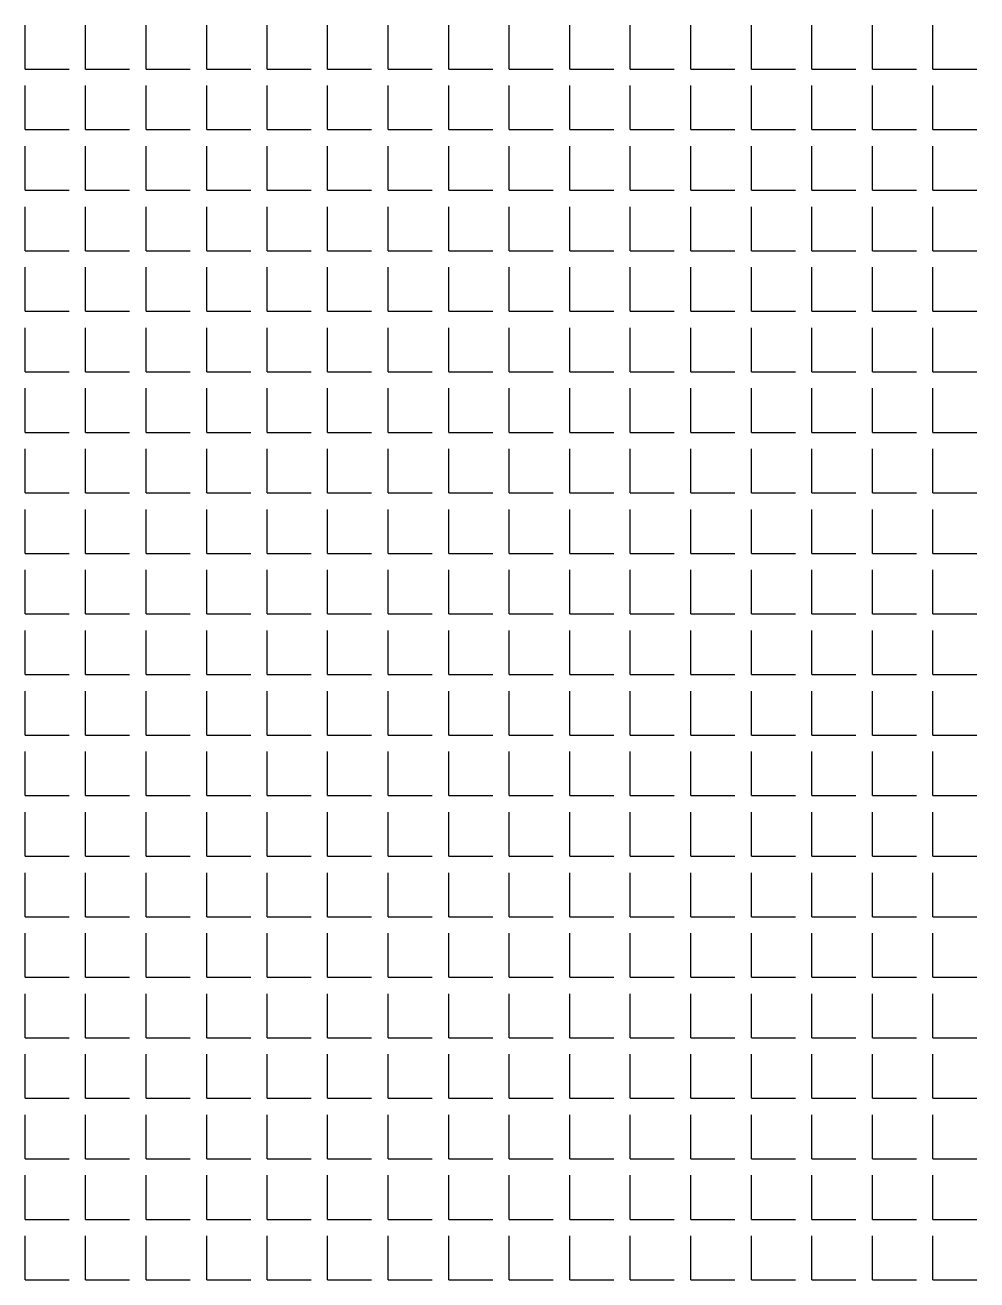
# Model space of a CAD drawing. Header units: millimetres. Extents: x -2063041 to -1932644, y 197605868 to 197643080.
# Drawn here: x -2047647.2 to -2047565.2, y 197626941 to 197627049 of the extents above; entities that cross this region are included whole.
import ezdxf

# ---------------------------------------------------------------- set-up
doc = ezdxf.new("R2010")
doc.units = ezdxf.units.MM
doc.layers.add('СКУД', color=7, linetype='Continuous')

msp = doc.modelspace()

# ---------------------------------------------------------------- linework, layer by layer
at = {"layer": 'СКУД', "color": 18, "true_color": 0x000000}
for p, q in [((-2047647.18, 197627045.24), (-2047647.18, 197627049.03)), ((-2047641.97, 197627045.24), (-2047641.97, 197627049.03)), ((-2047636.76, 197627045.24), (-2047636.76, 197627049.03)), ((-2047631.54, 197627045.24), (-2047631.54, 197627049.03)), ((-2047626.33, 197627045.24), (-2047626.33, 197627049.03)), ((-2047621.12, 197627045.24), (-2047621.12, 197627049.03)), ((-2047615.9, 197627045.24), (-2047615.9, 197627049.03)), ((-2047610.69, 197627045.24), (-2047610.69, 197627049.03)), ((-2047605.48, 197627045.24), (-2047605.48, 197627049.03)), ((-2047600.26, 197627045.24), (-2047600.26, 197627049.03)), ((-2047595.05, 197627045.24), (-2047595.05, 197627049.03)), ((-2047589.84, 197627045.24), (-2047589.84, 197627049.03)), ((-2047584.62, 197627045.24), (-2047584.62, 197627049.03)), ((-2047579.41, 197627045.24), (-2047579.41, 197627049.03)), ((-2047574.2, 197627045.24), (-2047574.2, 197627049.03)), ((-2047568.98, 197627045.24), (-2047568.98, 197627049.03)), ((-2047647.18, 197627045.24), (-2047643.39, 197627045.24)), ((-2047641.97, 197627045.24), (-2047638.18, 197627045.24)), ((-2047636.76, 197627045.24), (-2047632.97, 197627045.24)), ((-2047631.54, 197627045.24), (-2047627.75, 197627045.24)), ((-2047626.33, 197627045.24), (-2047622.54, 197627045.24)), ((-2047621.12, 197627045.24), (-2047617.33, 197627045.24)), ((-2047615.9, 197627045.24), (-2047612.11, 197627045.24)), ((-2047610.69, 197627045.24), (-2047606.9, 197627045.24)), ((-2047605.48, 197627045.24), (-2047601.69, 197627045.24)), ((-2047600.26, 197627045.24), (-2047596.47, 197627045.24)), ((-2047595.05, 197627045.24), (-2047591.26, 197627045.24)), ((-2047589.84, 197627045.24), (-2047586.05, 197627045.24)), ((-2047584.62, 197627045.24), (-2047580.83, 197627045.24)), ((-2047579.41, 197627045.24), (-2047575.62, 197627045.24)), ((-2047574.2, 197627045.24), (-2047570.41, 197627045.24)), ((-2047568.98, 197627045.24), (-2047565.19, 197627045.24)), ((-2047647.18, 197627040.03), (-2047647.18, 197627043.82)), ((-2047641.97, 197627040.03), (-2047641.97, 197627043.82)), ((-2047636.76, 197627040.03), (-2047636.76, 197627043.82)), ((-2047631.54, 197627040.03), (-2047631.54, 197627043.82)), ((-2047626.33, 197627040.03), (-2047626.33, 197627043.82)), ((-2047621.12, 197627040.03), (-2047621.12, 197627043.82)), ((-2047615.9, 197627040.03), (-2047615.9, 197627043.82)), ((-2047610.69, 197627040.03), (-2047610.69, 197627043.82)), ((-2047605.48, 197627040.03), (-2047605.48, 197627043.82)), ((-2047600.26, 197627040.03), (-2047600.26, 197627043.82)), ((-2047595.05, 197627040.03), (-2047595.05, 197627043.82)), ((-2047589.84, 197627040.03), (-2047589.84, 197627043.82)), ((-2047584.62, 197627040.03), (-2047584.62, 197627043.82)), ((-2047579.41, 197627040.03), (-2047579.41, 197627043.82)), ((-2047574.2, 197627040.03), (-2047574.2, 197627043.82)), ((-2047568.98, 197627040.03), (-2047568.98, 197627043.82)), ((-2047647.18, 197627040.03), (-2047643.39, 197627040.03)), ((-2047641.97, 197627040.03), (-2047638.18, 197627040.03)), ((-2047636.76, 197627040.03), (-2047632.97, 197627040.03)), ((-2047631.54, 197627040.03), (-2047627.75, 197627040.03)), ((-2047626.33, 197627040.03), (-2047622.54, 197627040.03)), ((-2047621.12, 197627040.03), (-2047617.33, 197627040.03)), ((-2047615.9, 197627040.03), (-2047612.11, 197627040.03)), ((-2047610.69, 197627040.03), (-2047606.9, 197627040.03)), ((-2047605.48, 197627040.03), (-2047601.69, 197627040.03)), ((-2047600.26, 197627040.03), (-2047596.47, 197627040.03)), ((-2047595.05, 197627040.03), (-2047591.26, 197627040.03)), ((-2047589.84, 197627040.03), (-2047586.05, 197627040.03)), ((-2047584.62, 197627040.03), (-2047580.83, 197627040.03)), ((-2047579.41, 197627040.03), (-2047575.62, 197627040.03)), ((-2047574.2, 197627040.03), (-2047570.41, 197627040.03)), ((-2047568.98, 197627040.03), (-2047565.19, 197627040.03)), ((-2047647.18, 197627034.81), (-2047647.18, 197627038.6)), ((-2047641.97, 197627034.81), (-2047641.97, 197627038.6)), ((-2047636.76, 197627034.81), (-2047636.76, 197627038.6)), ((-2047631.54, 197627034.81), (-2047631.54, 197627038.6)), ((-2047626.33, 197627034.81), (-2047626.33, 197627038.6)), ((-2047621.12, 197627034.81), (-2047621.12, 197627038.6)), ((-2047615.9, 197627034.81), (-2047615.9, 197627038.6)), ((-2047610.69, 197627034.81), (-2047610.69, 197627038.6)), ((-2047605.48, 197627034.81), (-2047605.48, 197627038.6)), ((-2047600.26, 197627034.81), (-2047600.26, 197627038.6)), ((-2047595.05, 197627034.81), (-2047595.05, 197627038.6)), ((-2047589.84, 197627034.81), (-2047589.84, 197627038.6)), ((-2047584.62, 197627034.81), (-2047584.62, 197627038.6)), ((-2047579.41, 197627034.81), (-2047579.41, 197627038.6)), ((-2047574.2, 197627034.81), (-2047574.2, 197627038.6)), ((-2047568.98, 197627034.81), (-2047568.98, 197627038.6)), ((-2047647.18, 197627034.81), (-2047643.39, 197627034.81)), ((-2047641.97, 197627034.81), (-2047638.18, 197627034.81)), ((-2047636.76, 197627034.81), (-2047632.97, 197627034.81)), ((-2047631.54, 197627034.81), (-2047627.75, 197627034.81)), ((-2047626.33, 197627034.81), (-2047622.54, 197627034.81)), ((-2047621.12, 197627034.81), (-2047617.33, 197627034.81)), ((-2047615.9, 197627034.81), (-2047612.11, 197627034.81)), ((-2047610.69, 197627034.81), (-2047606.9, 197627034.81)), ((-2047605.48, 197627034.81), (-2047601.69, 197627034.81)), ((-2047600.26, 197627034.81), (-2047596.47, 197627034.81)), ((-2047595.05, 197627034.81), (-2047591.26, 197627034.81)), ((-2047589.84, 197627034.81), (-2047586.05, 197627034.81)), ((-2047584.62, 197627034.81), (-2047580.83, 197627034.81)), ((-2047579.41, 197627034.81), (-2047575.62, 197627034.81)), ((-2047574.2, 197627034.81), (-2047570.41, 197627034.81)), ((-2047568.98, 197627034.81), (-2047565.19, 197627034.81)), ((-2047647.18, 197627029.6), (-2047647.18, 197627033.39)), ((-2047641.97, 197627029.6), (-2047641.97, 197627033.39)), ((-2047636.76, 197627029.6), (-2047636.76, 197627033.39)), ((-2047631.54, 197627029.6), (-2047631.54, 197627033.39)), ((-2047626.33, 197627029.6), (-2047626.33, 197627033.39)), ((-2047621.12, 197627029.6), (-2047621.12, 197627033.39)), ((-2047615.9, 197627029.6), (-2047615.9, 197627033.39)), ((-2047610.69, 197627029.6), (-2047610.69, 197627033.39)), ((-2047605.48, 197627029.6), (-2047605.48, 197627033.39)), ((-2047600.26, 197627029.6), (-2047600.26, 197627033.39)), ((-2047595.05, 197627029.6), (-2047595.05, 197627033.39)), ((-2047589.84, 197627029.6), (-2047589.84, 197627033.39)), ((-2047584.62, 197627029.6), (-2047584.62, 197627033.39)), ((-2047579.41, 197627029.6), (-2047579.41, 197627033.39)), ((-2047574.2, 197627029.6), (-2047574.2, 197627033.39)), ((-2047568.98, 197627029.6), (-2047568.98, 197627033.39)), ((-2047647.18, 197627029.6), (-2047643.39, 197627029.6)), ((-2047641.97, 197627029.6), (-2047638.18, 197627029.6)), ((-2047636.76, 197627029.6), (-2047632.97, 197627029.6)), ((-2047631.54, 197627029.6), (-2047627.75, 197627029.6)), ((-2047626.33, 197627029.6), (-2047622.54, 197627029.6)), ((-2047621.12, 197627029.6), (-2047617.33, 197627029.6)), ((-2047615.9, 197627029.6), (-2047612.11, 197627029.6)), ((-2047610.69, 197627029.6), (-2047606.9, 197627029.6)), ((-2047605.48, 197627029.6), (-2047601.69, 197627029.6)), ((-2047600.26, 197627029.6), (-2047596.47, 197627029.6)), ((-2047595.05, 197627029.6), (-2047591.26, 197627029.6)), ((-2047589.84, 197627029.6), (-2047586.05, 197627029.6)), ((-2047584.62, 197627029.6), (-2047580.83, 197627029.6)), ((-2047579.41, 197627029.6), (-2047575.62, 197627029.6)), ((-2047574.2, 197627029.6), (-2047570.41, 197627029.6)), ((-2047568.98, 197627029.6), (-2047565.19, 197627029.6)), ((-2047647.18, 197627024.39), (-2047647.18, 197627028.18)), ((-2047641.97, 197627024.39), (-2047641.97, 197627028.18)), ((-2047636.76, 197627024.39), (-2047636.76, 197627028.18)), ((-2047631.54, 197627024.39), (-2047631.54, 197627028.18)), ((-2047626.33, 197627024.39), (-2047626.33, 197627028.18)), ((-2047621.12, 197627024.39), (-2047621.12, 197627028.18)), ((-2047615.9, 197627024.39), (-2047615.9, 197627028.18)), ((-2047610.69, 197627024.39), (-2047610.69, 197627028.18)), ((-2047605.48, 197627024.39), (-2047605.48, 197627028.18)), ((-2047600.26, 197627024.39), (-2047600.26, 197627028.18)), ((-2047595.05, 197627024.39), (-2047595.05, 197627028.18)), ((-2047589.84, 197627024.39), (-2047589.84, 197627028.18)), ((-2047584.62, 197627024.39), (-2047584.62, 197627028.18)), ((-2047579.41, 197627024.39), (-2047579.41, 197627028.18)), ((-2047574.2, 197627024.39), (-2047574.2, 197627028.18)), ((-2047568.98, 197627024.39), (-2047568.98, 197627028.18)), ((-2047647.18, 197627024.39), (-2047643.39, 197627024.39)), ((-2047641.97, 197627024.39), (-2047638.18, 197627024.39)), ((-2047636.76, 197627024.39), (-2047632.97, 197627024.39)), ((-2047631.54, 197627024.39), (-2047627.75, 197627024.39)), ((-2047626.33, 197627024.39), (-2047622.54, 197627024.39)), ((-2047621.12, 197627024.39), (-2047617.33, 197627024.39)), ((-2047615.9, 197627024.39), (-2047612.11, 197627024.39)), ((-2047610.69, 197627024.39), (-2047606.9, 197627024.39)), ((-2047605.48, 197627024.39), (-2047601.69, 197627024.39)), ((-2047600.26, 197627024.39), (-2047596.47, 197627024.39)), ((-2047595.05, 197627024.39), (-2047591.26, 197627024.39)), ((-2047589.84, 197627024.39), (-2047586.05, 197627024.39)), ((-2047584.62, 197627024.39), (-2047580.83, 197627024.39)), ((-2047579.41, 197627024.39), (-2047575.62, 197627024.39)), ((-2047574.2, 197627024.39), (-2047570.41, 197627024.39)), ((-2047568.98, 197627024.39), (-2047565.19, 197627024.39)), ((-2047647.18, 197627019.17), (-2047647.18, 197627022.96)), ((-2047641.97, 197627019.17), (-2047641.97, 197627022.96)), ((-2047636.76, 197627019.17), (-2047636.76, 197627022.96)), ((-2047631.54, 197627019.17), (-2047631.54, 197627022.96)), ((-2047626.33, 197627019.17), (-2047626.33, 197627022.96)), ((-2047621.12, 197627019.17), (-2047621.12, 197627022.96)), ((-2047615.9, 197627019.17), (-2047615.9, 197627022.96)), ((-2047610.69, 197627019.17), (-2047610.69, 197627022.96)), ((-2047605.48, 197627019.17), (-2047605.48, 197627022.96)), ((-2047600.26, 197627019.17), (-2047600.26, 197627022.96)), ((-2047595.05, 197627019.17), (-2047595.05, 197627022.96)), ((-2047589.84, 197627019.17), (-2047589.84, 197627022.96)), ((-2047584.62, 197627019.17), (-2047584.62, 197627022.96)), ((-2047579.41, 197627019.17), (-2047579.41, 197627022.96)), ((-2047574.2, 197627019.17), (-2047574.2, 197627022.96)), ((-2047568.98, 197627019.17), (-2047568.98, 197627022.96)), ((-2047647.18, 197627019.17), (-2047643.39, 197627019.17)), ((-2047641.97, 197627019.17), (-2047638.18, 197627019.17)), ((-2047636.76, 197627019.17), (-2047632.97, 197627019.17)), ((-2047631.54, 197627019.17), (-2047627.75, 197627019.17)), ((-2047626.33, 197627019.17), (-2047622.54, 197627019.17)), ((-2047621.12, 197627019.17), (-2047617.33, 197627019.17)), ((-2047615.9, 197627019.17), (-2047612.11, 197627019.17)), ((-2047610.69, 197627019.17), (-2047606.9, 197627019.17)), ((-2047605.48, 197627019.17), (-2047601.69, 197627019.17)), ((-2047600.26, 197627019.17), (-2047596.47, 197627019.17)), ((-2047595.05, 197627019.17), (-2047591.26, 197627019.17)), ((-2047589.84, 197627019.17), (-2047586.05, 197627019.17)), ((-2047584.62, 197627019.17), (-2047580.83, 197627019.17)), ((-2047579.41, 197627019.17), (-2047575.62, 197627019.17)), ((-2047574.2, 197627019.17), (-2047570.41, 197627019.17)), ((-2047568.98, 197627019.17), (-2047565.19, 197627019.17)), ((-2047647.18, 197627013.96), (-2047647.18, 197627017.75)), ((-2047641.97, 197627013.96), (-2047641.97, 197627017.75)), ((-2047636.76, 197627013.96), (-2047636.76, 197627017.75)), ((-2047631.54, 197627013.96), (-2047631.54, 197627017.75)), ((-2047626.33, 197627013.96), (-2047626.33, 197627017.75)), ((-2047621.12, 197627013.96), (-2047621.12, 197627017.75)), ((-2047615.9, 197627013.96), (-2047615.9, 197627017.75)), ((-2047610.69, 197627013.96), (-2047610.69, 197627017.75)), ((-2047605.48, 197627013.96), (-2047605.48, 197627017.75)), ((-2047600.26, 197627013.96), (-2047600.26, 197627017.75)), ((-2047595.05, 197627013.96), (-2047595.05, 197627017.75)), ((-2047589.84, 197627013.96), (-2047589.84, 197627017.75)), ((-2047584.62, 197627013.96), (-2047584.62, 197627017.75)), ((-2047579.41, 197627013.96), (-2047579.41, 197627017.75)), ((-2047574.2, 197627013.96), (-2047574.2, 197627017.75)), ((-2047568.98, 197627013.96), (-2047568.98, 197627017.75)), ((-2047647.18, 197627013.96), (-2047643.39, 197627013.96)), ((-2047641.97, 197627013.96), (-2047638.18, 197627013.96)), ((-2047636.76, 197627013.96), (-2047632.97, 197627013.96)), ((-2047631.54, 197627013.96), (-2047627.75, 197627013.96)), ((-2047626.33, 197627013.96), (-2047622.54, 197627013.96)), ((-2047621.12, 197627013.96), (-2047617.33, 197627013.96)), ((-2047615.9, 197627013.96), (-2047612.11, 197627013.96)), ((-2047610.69, 197627013.96), (-2047606.9, 197627013.96)), ((-2047605.48, 197627013.96), (-2047601.69, 197627013.96)), ((-2047600.26, 197627013.96), (-2047596.47, 197627013.96)), ((-2047595.05, 197627013.96), (-2047591.26, 197627013.96)), ((-2047589.84, 197627013.96), (-2047586.05, 197627013.96)), ((-2047584.62, 197627013.96), (-2047580.83, 197627013.96)), ((-2047579.41, 197627013.96), (-2047575.62, 197627013.96)), ((-2047574.2, 197627013.96), (-2047570.41, 197627013.96)), ((-2047568.98, 197627013.96), (-2047565.19, 197627013.96)), ((-2047647.18, 197627008.75), (-2047647.18, 197627012.54)), ((-2047641.97, 197627008.75), (-2047641.97, 197627012.54)), ((-2047636.76, 197627008.75), (-2047636.76, 197627012.54)), ((-2047631.54, 197627008.75), (-2047631.54, 197627012.54)), ((-2047626.33, 197627008.75), (-2047626.33, 197627012.54)), ((-2047621.12, 197627008.75), (-2047621.12, 197627012.54)), ((-2047615.9, 197627008.75), (-2047615.9, 197627012.54)), ((-2047610.69, 197627008.75), (-2047610.69, 197627012.54)), ((-2047605.48, 197627008.75), (-2047605.48, 197627012.54)), ((-2047600.26, 197627008.75), (-2047600.26, 197627012.54)), ((-2047595.05, 197627008.75), (-2047595.05, 197627012.54)), ((-2047589.84, 197627008.75), (-2047589.84, 197627012.54)), ((-2047584.62, 197627008.75), (-2047584.62, 197627012.54)), ((-2047579.41, 197627008.75), (-2047579.41, 197627012.54)), ((-2047574.2, 197627008.75), (-2047574.2, 197627012.54)), ((-2047568.98, 197627008.75), (-2047568.98, 197627012.54)), ((-2047647.18, 197627008.75), (-2047643.39, 197627008.75)), ((-2047641.97, 197627008.75), (-2047638.18, 197627008.75)), ((-2047636.76, 197627008.75), (-2047632.97, 197627008.75)), ((-2047631.54, 197627008.75), (-2047627.75, 197627008.75)), ((-2047626.33, 197627008.75), (-2047622.54, 197627008.75)), ((-2047621.12, 197627008.75), (-2047617.33, 197627008.75)), ((-2047615.9, 197627008.75), (-2047612.11, 197627008.75)), ((-2047610.69, 197627008.75), (-2047606.9, 197627008.75)), ((-2047605.48, 197627008.75), (-2047601.69, 197627008.75)), ((-2047600.26, 197627008.75), (-2047596.47, 197627008.75)), ((-2047595.05, 197627008.75), (-2047591.26, 197627008.75)), ((-2047589.84, 197627008.75), (-2047586.05, 197627008.75)), ((-2047584.62, 197627008.75), (-2047580.83, 197627008.75)), ((-2047579.41, 197627008.75), (-2047575.62, 197627008.75)), ((-2047574.2, 197627008.75), (-2047570.41, 197627008.75)), ((-2047568.98, 197627008.75), (-2047565.19, 197627008.75)), ((-2047647.18, 197627003.53), (-2047647.18, 197627007.32)), ((-2047641.97, 197627003.53), (-2047641.97, 197627007.32)), ((-2047636.76, 197627003.53), (-2047636.76, 197627007.32)), ((-2047631.54, 197627003.53), (-2047631.54, 197627007.32)), ((-2047626.33, 197627003.53), (-2047626.33, 197627007.32)), ((-2047621.12, 197627003.53), (-2047621.12, 197627007.32)), ((-2047615.9, 197627003.53), (-2047615.9, 197627007.32)), ((-2047610.69, 197627003.53), (-2047610.69, 197627007.32)), ((-2047605.48, 197627003.53), (-2047605.48, 197627007.32)), ((-2047600.26, 197627003.53), (-2047600.26, 197627007.32)), ((-2047595.05, 197627003.53), (-2047595.05, 197627007.32)), ((-2047589.84, 197627003.53), (-2047589.84, 197627007.32)), ((-2047584.62, 197627003.53), (-2047584.62, 197627007.32)), ((-2047579.41, 197627003.53), (-2047579.41, 197627007.32)), ((-2047574.2, 197627003.53), (-2047574.2, 197627007.32)), ((-2047568.98, 197627003.53), (-2047568.98, 197627007.32)), ((-2047647.18, 197627003.53), (-2047643.39, 197627003.53)), ((-2047641.97, 197627003.53), (-2047638.18, 197627003.53)), ((-2047636.76, 197627003.53), (-2047632.97, 197627003.53)), ((-2047631.54, 197627003.53), (-2047627.75, 197627003.53)), ((-2047626.33, 197627003.53), (-2047622.54, 197627003.53)), ((-2047621.12, 197627003.53), (-2047617.33, 197627003.53)), ((-2047615.9, 197627003.53), (-2047612.11, 197627003.53)), ((-2047610.69, 197627003.53), (-2047606.9, 197627003.53)), ((-2047605.48, 197627003.53), (-2047601.69, 197627003.53)), ((-2047600.26, 197627003.53), (-2047596.47, 197627003.53)), ((-2047595.05, 197627003.53), (-2047591.26, 197627003.53)), ((-2047589.84, 197627003.53), (-2047586.05, 197627003.53)), ((-2047584.62, 197627003.53), (-2047580.83, 197627003.53)), ((-2047579.41, 197627003.53), (-2047575.62, 197627003.53)), ((-2047574.2, 197627003.53), (-2047570.41, 197627003.53)), ((-2047568.98, 197627003.53), (-2047565.19, 197627003.53)), ((-2047647.18, 197626998.32), (-2047647.18, 197627002.11)), ((-2047641.97, 197626998.32), (-2047641.97, 197627002.11)), ((-2047636.76, 197626998.32), (-2047636.76, 197627002.11)), ((-2047631.54, 197626998.32), (-2047631.54, 197627002.11)), ((-2047626.33, 197626998.32), (-2047626.33, 197627002.11)), ((-2047621.12, 197626998.32), (-2047621.12, 197627002.11)), ((-2047615.9, 197626998.32), (-2047615.9, 197627002.11)), ((-2047610.69, 197626998.32), (-2047610.69, 197627002.11)), ((-2047605.48, 197626998.32), (-2047605.48, 197627002.11)), ((-2047600.26, 197626998.32), (-2047600.26, 197627002.11)), ((-2047595.05, 197626998.32), (-2047595.05, 197627002.11)), ((-2047589.84, 197626998.32), (-2047589.84, 197627002.11)), ((-2047584.62, 197626998.32), (-2047584.62, 197627002.11)), ((-2047579.41, 197626998.32), (-2047579.41, 197627002.11)), ((-2047574.2, 197626998.32), (-2047574.2, 197627002.11)), ((-2047568.98, 197626998.32), (-2047568.98, 197627002.11)), ((-2047647.18, 197626998.32), (-2047643.39, 197626998.32)), ((-2047641.97, 197626998.32), (-2047638.18, 197626998.32)), ((-2047636.76, 197626998.32), (-2047632.97, 197626998.32)), ((-2047631.54, 197626998.32), (-2047627.75, 197626998.32)), ((-2047626.33, 197626998.32), (-2047622.54, 197626998.32)), ((-2047621.12, 197626998.32), (-2047617.33, 197626998.32)), ((-2047615.9, 197626998.32), (-2047612.11, 197626998.32)), ((-2047610.69, 197626998.32), (-2047606.9, 197626998.32)), ((-2047605.48, 197626998.32), (-2047601.69, 197626998.32)), ((-2047600.26, 197626998.32), (-2047596.47, 197626998.32)), ((-2047595.05, 197626998.32), (-2047591.26, 197626998.32)), ((-2047589.84, 197626998.32), (-2047586.05, 197626998.32)), ((-2047584.62, 197626998.32), (-2047580.83, 197626998.32)), ((-2047579.41, 197626998.32), (-2047575.62, 197626998.32)), ((-2047574.2, 197626998.32), (-2047570.41, 197626998.32)), ((-2047568.98, 197626998.32), (-2047565.19, 197626998.32)), ((-2047647.18, 197626993.11), (-2047647.18, 197626996.9)), ((-2047641.97, 197626993.11), (-2047641.97, 197626996.9)), ((-2047636.76, 197626993.11), (-2047636.76, 197626996.9)), ((-2047631.54, 197626993.11), (-2047631.54, 197626996.9)), ((-2047626.33, 197626993.11), (-2047626.33, 197626996.9)), ((-2047621.12, 197626993.11), (-2047621.12, 197626996.9)), ((-2047615.9, 197626993.11), (-2047615.9, 197626996.9)), ((-2047610.69, 197626993.11), (-2047610.69, 197626996.9)), ((-2047605.48, 197626993.11), (-2047605.48, 197626996.9)), ((-2047600.26, 197626993.11), (-2047600.26, 197626996.9)), ((-2047595.05, 197626993.11), (-2047595.05, 197626996.9)), ((-2047589.84, 197626993.11), (-2047589.84, 197626996.9)), ((-2047584.62, 197626993.11), (-2047584.62, 197626996.9)), ((-2047579.41, 197626993.11), (-2047579.41, 197626996.9)), ((-2047574.2, 197626993.11), (-2047574.2, 197626996.9)), ((-2047568.98, 197626993.11), (-2047568.98, 197626996.9)), ((-2047647.18, 197626993.11), (-2047643.39, 197626993.11)), ((-2047641.97, 197626993.11), (-2047638.18, 197626993.11)), ((-2047636.76, 197626993.11), (-2047632.97, 197626993.11)), ((-2047631.54, 197626993.11), (-2047627.75, 197626993.11)), ((-2047626.33, 197626993.11), (-2047622.54, 197626993.11)), ((-2047621.12, 197626993.11), (-2047617.33, 197626993.11)), ((-2047615.9, 197626993.11), (-2047612.11, 197626993.11)), ((-2047610.69, 197626993.11), (-2047606.9, 197626993.11)), ((-2047605.48, 197626993.11), (-2047601.69, 197626993.11)), ((-2047600.26, 197626993.11), (-2047596.47, 197626993.11)), ((-2047595.05, 197626993.11), (-2047591.26, 197626993.11)), ((-2047589.84, 197626993.11), (-2047586.05, 197626993.11)), ((-2047584.62, 197626993.11), (-2047580.83, 197626993.11)), ((-2047579.41, 197626993.11), (-2047575.62, 197626993.11)), ((-2047574.2, 197626993.11), (-2047570.41, 197626993.11)), ((-2047568.98, 197626993.11), (-2047565.19, 197626993.11)), ((-2047647.18, 197626987.89), (-2047647.18, 197626991.68)), ((-2047641.97, 197626987.89), (-2047641.97, 197626991.68)), ((-2047636.76, 197626987.89), (-2047636.76, 197626991.68)), ((-2047631.54, 197626987.89), (-2047631.54, 197626991.68)), ((-2047626.33, 197626987.89), (-2047626.33, 197626991.68)), ((-2047621.12, 197626987.89), (-2047621.12, 197626991.68)), ((-2047615.9, 197626987.89), (-2047615.9, 197626991.68)), ((-2047610.69, 197626987.89), (-2047610.69, 197626991.68)), ((-2047605.48, 197626987.89), (-2047605.48, 197626991.68)), ((-2047600.26, 197626987.89), (-2047600.26, 197626991.68)), ((-2047595.05, 197626987.89), (-2047595.05, 197626991.68)), ((-2047589.84, 197626987.89), (-2047589.84, 197626991.68)), ((-2047584.62, 197626987.89), (-2047584.62, 197626991.68)), ((-2047579.41, 197626987.89), (-2047579.41, 197626991.68)), ((-2047574.2, 197626987.89), (-2047574.2, 197626991.68)), ((-2047568.98, 197626987.89), (-2047568.98, 197626991.68)), ((-2047647.18, 197626987.89), (-2047643.39, 197626987.89)), ((-2047641.97, 197626987.89), (-2047638.18, 197626987.89)), ((-2047636.76, 197626987.89), (-2047632.97, 197626987.89)), ((-2047631.54, 197626987.89), (-2047627.75, 197626987.89)), ((-2047626.33, 197626987.89), (-2047622.54, 197626987.89)), ((-2047621.12, 197626987.89), (-2047617.33, 197626987.89)), ((-2047615.9, 197626987.89), (-2047612.11, 197626987.89)), ((-2047610.69, 197626987.89), (-2047606.9, 197626987.89)), ((-2047605.48, 197626987.89), (-2047601.69, 197626987.89)), ((-2047600.26, 197626987.89), (-2047596.47, 197626987.89)), ((-2047595.05, 197626987.89), (-2047591.26, 197626987.89)), ((-2047589.84, 197626987.89), (-2047586.05, 197626987.89)), ((-2047584.62, 197626987.89), (-2047580.83, 197626987.89)), ((-2047579.41, 197626987.89), (-2047575.62, 197626987.89)), ((-2047574.2, 197626987.89), (-2047570.41, 197626987.89)), ((-2047568.98, 197626987.89), (-2047565.19, 197626987.89)), ((-2047647.18, 197626982.68), (-2047647.18, 197626986.47)), ((-2047641.97, 197626982.68), (-2047641.97, 197626986.47)), ((-2047636.76, 197626982.68), (-2047636.76, 197626986.47)), ((-2047631.54, 197626982.68), (-2047631.54, 197626986.47)), ((-2047626.33, 197626982.68), (-2047626.33, 197626986.47)), ((-2047621.12, 197626982.68), (-2047621.12, 197626986.47)), ((-2047615.9, 197626982.68), (-2047615.9, 197626986.47)), ((-2047610.69, 197626982.68), (-2047610.69, 197626986.47)), ((-2047605.48, 197626982.68), (-2047605.48, 197626986.47)), ((-2047600.26, 197626982.68), (-2047600.26, 197626986.47)), ((-2047595.05, 197626982.68), (-2047595.05, 197626986.47)), ((-2047589.84, 197626982.68), (-2047589.84, 197626986.47)), ((-2047584.62, 197626982.68), (-2047584.62, 197626986.47)), ((-2047579.41, 197626982.68), (-2047579.41, 197626986.47)), ((-2047574.2, 197626982.68), (-2047574.2, 197626986.47)), ((-2047568.98, 197626982.68), (-2047568.98, 197626986.47)), ((-2047647.18, 197626982.68), (-2047643.39, 197626982.68)), ((-2047641.97, 197626982.68), (-2047638.18, 197626982.68)), ((-2047636.76, 197626982.68), (-2047632.97, 197626982.68)), ((-2047631.54, 197626982.68), (-2047627.75, 197626982.68)), ((-2047626.33, 197626982.68), (-2047622.54, 197626982.68)), ((-2047621.12, 197626982.68), (-2047617.33, 197626982.68)), ((-2047615.9, 197626982.68), (-2047612.11, 197626982.68)), ((-2047610.69, 197626982.68), (-2047606.9, 197626982.68)), ((-2047605.48, 197626982.68), (-2047601.69, 197626982.68)), ((-2047600.26, 197626982.68), (-2047596.47, 197626982.68)), ((-2047595.05, 197626982.68), (-2047591.26, 197626982.68)), ((-2047589.84, 197626982.68), (-2047586.05, 197626982.68)), ((-2047584.62, 197626982.68), (-2047580.83, 197626982.68)), ((-2047579.41, 197626982.68), (-2047575.62, 197626982.68)), ((-2047574.2, 197626982.68), (-2047570.41, 197626982.68)), ((-2047568.98, 197626982.68), (-2047565.19, 197626982.68)), ((-2047647.18, 197626977.47), (-2047647.18, 197626981.26)), ((-2047641.97, 197626977.47), (-2047641.97, 197626981.26)), ((-2047636.76, 197626977.47), (-2047636.76, 197626981.26)), ((-2047631.54, 197626977.47), (-2047631.54, 197626981.26)), ((-2047626.33, 197626977.47), (-2047626.33, 197626981.26)), ((-2047621.12, 197626977.47), (-2047621.12, 197626981.26)), ((-2047615.9, 197626977.47), (-2047615.9, 197626981.26)), ((-2047610.69, 197626977.47), (-2047610.69, 197626981.26)), ((-2047605.48, 197626977.47), (-2047605.48, 197626981.26)), ((-2047600.26, 197626977.47), (-2047600.26, 197626981.26)), ((-2047595.05, 197626977.47), (-2047595.05, 197626981.26)), ((-2047589.84, 197626977.47), (-2047589.84, 197626981.26)), ((-2047584.62, 197626977.47), (-2047584.62, 197626981.26)), ((-2047579.41, 197626977.47), (-2047579.41, 197626981.26)), ((-2047574.2, 197626977.47), (-2047574.2, 197626981.26)), ((-2047568.98, 197626977.47), (-2047568.98, 197626981.26)), ((-2047647.18, 197626977.47), (-2047643.39, 197626977.47)), ((-2047641.97, 197626977.47), (-2047638.18, 197626977.47)), ((-2047636.76, 197626977.47), (-2047632.97, 197626977.47)), ((-2047631.54, 197626977.47), (-2047627.75, 197626977.47)), ((-2047626.33, 197626977.47), (-2047622.54, 197626977.47)), ((-2047621.12, 197626977.47), (-2047617.33, 197626977.47)), ((-2047615.9, 197626977.47), (-2047612.11, 197626977.47)), ((-2047610.69, 197626977.47), (-2047606.9, 197626977.47)), ((-2047605.48, 197626977.47), (-2047601.69, 197626977.47)), ((-2047600.26, 197626977.47), (-2047596.47, 197626977.47)), ((-2047595.05, 197626977.47), (-2047591.26, 197626977.47)), ((-2047589.84, 197626977.47), (-2047586.05, 197626977.47)), ((-2047584.62, 197626977.47), (-2047580.83, 197626977.47)), ((-2047579.41, 197626977.47), (-2047575.62, 197626977.47)), ((-2047574.2, 197626977.47), (-2047570.41, 197626977.47)), ((-2047568.98, 197626977.47), (-2047565.19, 197626977.47)), ((-2047647.18, 197626972.25), (-2047647.18, 197626976.04)), ((-2047641.97, 197626972.25), (-2047641.97, 197626976.04)), ((-2047636.76, 197626972.25), (-2047636.76, 197626976.04)), ((-2047631.54, 197626972.25), (-2047631.54, 197626976.04)), ((-2047626.33, 197626972.25), (-2047626.33, 197626976.04)), ((-2047621.12, 197626972.25), (-2047621.12, 197626976.04)), ((-2047615.9, 197626972.25), (-2047615.9, 197626976.04)), ((-2047610.69, 197626972.25), (-2047610.69, 197626976.04)), ((-2047605.48, 197626972.25), (-2047605.48, 197626976.04)), ((-2047600.26, 197626972.25), (-2047600.26, 197626976.04)), ((-2047595.05, 197626972.25), (-2047595.05, 197626976.04)), ((-2047589.84, 197626972.25), (-2047589.84, 197626976.04)), ((-2047584.62, 197626972.25), (-2047584.62, 197626976.04)), ((-2047579.41, 197626972.25), (-2047579.41, 197626976.04)), ((-2047574.2, 197626972.25), (-2047574.2, 197626976.04)), ((-2047568.98, 197626972.25), (-2047568.98, 197626976.04)), ((-2047647.18, 197626972.25), (-2047643.39, 197626972.25)), ((-2047641.97, 197626972.25), (-2047638.18, 197626972.25)), ((-2047636.76, 197626972.25), (-2047632.97, 197626972.25)), ((-2047631.54, 197626972.25), (-2047627.75, 197626972.25)), ((-2047626.33, 197626972.25), (-2047622.54, 197626972.25)), ((-2047621.12, 197626972.25), (-2047617.33, 197626972.25)), ((-2047615.9, 197626972.25), (-2047612.11, 197626972.25)), ((-2047610.69, 197626972.25), (-2047606.9, 197626972.25)), ((-2047605.48, 197626972.25), (-2047601.69, 197626972.25)), ((-2047600.26, 197626972.25), (-2047596.47, 197626972.25)), ((-2047595.05, 197626972.25), (-2047591.26, 197626972.25)), ((-2047589.84, 197626972.25), (-2047586.05, 197626972.25)), ((-2047584.62, 197626972.25), (-2047580.83, 197626972.25)), ((-2047579.41, 197626972.25), (-2047575.62, 197626972.25)), ((-2047574.2, 197626972.25), (-2047570.41, 197626972.25)), ((-2047568.98, 197626972.25), (-2047565.19, 197626972.25)), ((-2047647.18, 197626967.04), (-2047647.18, 197626970.83)), ((-2047641.97, 197626967.04), (-2047641.97, 197626970.83)), ((-2047636.76, 197626967.04), (-2047636.76, 197626970.83)), ((-2047631.54, 197626967.04), (-2047631.54, 197626970.83)), ((-2047626.33, 197626967.04), (-2047626.33, 197626970.83)), ((-2047621.12, 197626967.04), (-2047621.12, 197626970.83)), ((-2047615.9, 197626967.04), (-2047615.9, 197626970.83)), ((-2047610.69, 197626967.04), (-2047610.69, 197626970.83)), ((-2047605.48, 197626967.04), (-2047605.48, 197626970.83)), ((-2047600.26, 197626967.04), (-2047600.26, 197626970.83)), ((-2047595.05, 197626967.04), (-2047595.05, 197626970.83)), ((-2047589.84, 197626967.04), (-2047589.84, 197626970.83)), ((-2047584.62, 197626967.04), (-2047584.62, 197626970.83)), ((-2047579.41, 197626967.04), (-2047579.41, 197626970.83)), ((-2047574.2, 197626967.04), (-2047574.2, 197626970.83)), ((-2047568.98, 197626967.04), (-2047568.98, 197626970.83)), ((-2047647.18, 197626967.04), (-2047643.39, 197626967.04)), ((-2047641.97, 197626967.04), (-2047638.18, 197626967.04)), ((-2047636.76, 197626967.04), (-2047632.97, 197626967.04)), ((-2047631.54, 197626967.04), (-2047627.75, 197626967.04)), ((-2047626.33, 197626967.04), (-2047622.54, 197626967.04)), ((-2047621.12, 197626967.04), (-2047617.33, 197626967.04)), ((-2047615.9, 197626967.04), (-2047612.11, 197626967.04)), ((-2047610.69, 197626967.04), (-2047606.9, 197626967.04)), ((-2047605.48, 197626967.04), (-2047601.69, 197626967.04)), ((-2047600.26, 197626967.04), (-2047596.47, 197626967.04)), ((-2047595.05, 197626967.04), (-2047591.26, 197626967.04)), ((-2047589.84, 197626967.04), (-2047586.05, 197626967.04)), ((-2047584.62, 197626967.04), (-2047580.83, 197626967.04)), ((-2047579.41, 197626967.04), (-2047575.62, 197626967.04)), ((-2047574.2, 197626967.04), (-2047570.41, 197626967.04)), ((-2047568.98, 197626967.04), (-2047565.19, 197626967.04)), ((-2047647.18, 197626961.83), (-2047647.18, 197626965.62)), ((-2047641.97, 197626961.83), (-2047641.97, 197626965.62)), ((-2047636.76, 197626961.83), (-2047636.76, 197626965.62)), ((-2047631.54, 197626961.83), (-2047631.54, 197626965.62)), ((-2047626.33, 197626961.83), (-2047626.33, 197626965.62)), ((-2047621.12, 197626961.83), (-2047621.12, 197626965.62)), ((-2047615.9, 197626961.83), (-2047615.9, 197626965.62)), ((-2047610.69, 197626961.83), (-2047610.69, 197626965.62)), ((-2047605.48, 197626961.83), (-2047605.48, 197626965.62)), ((-2047600.26, 197626961.83), (-2047600.26, 197626965.62)), ((-2047595.05, 197626961.83), (-2047595.05, 197626965.62)), ((-2047589.84, 197626961.83), (-2047589.84, 197626965.62)), ((-2047584.62, 197626961.83), (-2047584.62, 197626965.62)), ((-2047579.41, 197626961.83), (-2047579.41, 197626965.62)), ((-2047574.2, 197626961.83), (-2047574.2, 197626965.62)), ((-2047568.98, 197626961.83), (-2047568.98, 197626965.62)), ((-2047647.18, 197626961.83), (-2047643.39, 197626961.83)), ((-2047641.97, 197626961.83), (-2047638.18, 197626961.83)), ((-2047636.76, 197626961.83), (-2047632.97, 197626961.83)), ((-2047631.54, 197626961.83), (-2047627.75, 197626961.83)), ((-2047626.33, 197626961.83), (-2047622.54, 197626961.83)), ((-2047621.12, 197626961.83), (-2047617.33, 197626961.83)), ((-2047615.9, 197626961.83), (-2047612.11, 197626961.83)), ((-2047610.69, 197626961.83), (-2047606.9, 197626961.83)), ((-2047605.48, 197626961.83), (-2047601.69, 197626961.83)), ((-2047600.26, 197626961.83), (-2047596.47, 197626961.83)), ((-2047595.05, 197626961.83), (-2047591.26, 197626961.83)), ((-2047589.84, 197626961.83), (-2047586.05, 197626961.83)), ((-2047584.62, 197626961.83), (-2047580.83, 197626961.83)), ((-2047579.41, 197626961.83), (-2047575.62, 197626961.83)), ((-2047574.2, 197626961.83), (-2047570.41, 197626961.83)), ((-2047568.98, 197626961.83), (-2047565.19, 197626961.83)), ((-2047647.18, 197626956.61), (-2047647.18, 197626960.4)), ((-2047641.97, 197626956.61), (-2047641.97, 197626960.4)), ((-2047636.76, 197626956.61), (-2047636.76, 197626960.4)), ((-2047631.54, 197626956.61), (-2047631.54, 197626960.4)), ((-2047626.33, 197626956.61), (-2047626.33, 197626960.4)), ((-2047621.12, 197626956.61), (-2047621.12, 197626960.4)), ((-2047615.9, 197626956.61), (-2047615.9, 197626960.4)), ((-2047610.69, 197626956.61), (-2047610.69, 197626960.4)), ((-2047605.48, 197626956.61), (-2047605.48, 197626960.4)), ((-2047600.26, 197626956.61), (-2047600.26, 197626960.4)), ((-2047595.05, 197626956.61), (-2047595.05, 197626960.4)), ((-2047589.84, 197626956.61), (-2047589.84, 197626960.4)), ((-2047584.62, 197626956.61), (-2047584.62, 197626960.4)), ((-2047579.41, 197626956.61), (-2047579.41, 197626960.4)), ((-2047574.2, 197626956.61), (-2047574.2, 197626960.4)), ((-2047568.98, 197626956.61), (-2047568.98, 197626960.4)), ((-2047647.18, 197626956.61), (-2047643.39, 197626956.61)), ((-2047641.97, 197626956.61), (-2047638.18, 197626956.61)), ((-2047636.76, 197626956.61), (-2047632.97, 197626956.61)), ((-2047631.54, 197626956.61), (-2047627.75, 197626956.61)), ((-2047626.33, 197626956.61), (-2047622.54, 197626956.61)), ((-2047621.12, 197626956.61), (-2047617.33, 197626956.61)), ((-2047615.9, 197626956.61), (-2047612.11, 197626956.61)), ((-2047610.69, 197626956.61), (-2047606.9, 197626956.61)), ((-2047605.48, 197626956.61), (-2047601.69, 197626956.61)), ((-2047600.26, 197626956.61), (-2047596.47, 197626956.61)), ((-2047595.05, 197626956.61), (-2047591.26, 197626956.61)), ((-2047589.84, 197626956.61), (-2047586.05, 197626956.61)), ((-2047584.62, 197626956.61), (-2047580.83, 197626956.61)), ((-2047579.41, 197626956.61), (-2047575.62, 197626956.61)), ((-2047574.2, 197626956.61), (-2047570.41, 197626956.61)), ((-2047568.98, 197626956.61), (-2047565.19, 197626956.61)), ((-2047647.18, 197626951.4), (-2047647.18, 197626955.19)), ((-2047641.97, 197626951.4), (-2047641.97, 197626955.19)), ((-2047636.76, 197626951.4), (-2047636.76, 197626955.19)), ((-2047631.54, 197626951.4), (-2047631.54, 197626955.19)), ((-2047626.33, 197626951.4), (-2047626.33, 197626955.19)), ((-2047621.12, 197626951.4), (-2047621.12, 197626955.19)), ((-2047615.9, 197626951.4), (-2047615.9, 197626955.19)), ((-2047610.69, 197626951.4), (-2047610.69, 197626955.19)), ((-2047605.48, 197626951.4), (-2047605.48, 197626955.19)), ((-2047600.26, 197626951.4), (-2047600.26, 197626955.19)), ((-2047595.05, 197626951.4), (-2047595.05, 197626955.19)), ((-2047589.84, 197626951.4), (-2047589.84, 197626955.19)), ((-2047584.62, 197626951.4), (-2047584.62, 197626955.19)), ((-2047579.41, 197626951.4), (-2047579.41, 197626955.19)), ((-2047574.2, 197626951.4), (-2047574.2, 197626955.19)), ((-2047568.98, 197626951.4), (-2047568.98, 197626955.19)), ((-2047647.18, 197626951.4), (-2047643.39, 197626951.4)), ((-2047641.97, 197626951.4), (-2047638.18, 197626951.4)), ((-2047636.76, 197626951.4), (-2047632.97, 197626951.4)), ((-2047631.54, 197626951.4), (-2047627.75, 197626951.4)), ((-2047626.33, 197626951.4), (-2047622.54, 197626951.4)), ((-2047621.12, 197626951.4), (-2047617.33, 197626951.4)), ((-2047615.9, 197626951.4), (-2047612.11, 197626951.4)), ((-2047610.69, 197626951.4), (-2047606.9, 197626951.4)), ((-2047605.48, 197626951.4), (-2047601.69, 197626951.4)), ((-2047600.26, 197626951.4), (-2047596.47, 197626951.4)), ((-2047595.05, 197626951.4), (-2047591.26, 197626951.4)), ((-2047589.84, 197626951.4), (-2047586.05, 197626951.4)), ((-2047584.62, 197626951.4), (-2047580.83, 197626951.4)), ((-2047579.41, 197626951.4), (-2047575.62, 197626951.4)), ((-2047574.2, 197626951.4), (-2047570.41, 197626951.4)), ((-2047568.98, 197626951.4), (-2047565.19, 197626951.4)), ((-2047647.18, 197626946.18), (-2047647.18, 197626949.98)), ((-2047641.97, 197626946.18), (-2047641.97, 197626949.98)), ((-2047636.76, 197626946.18), (-2047636.76, 197626949.98)), ((-2047631.54, 197626946.18), (-2047631.54, 197626949.98)), ((-2047626.33, 197626946.18), (-2047626.33, 197626949.98)), ((-2047621.12, 197626946.18), (-2047621.12, 197626949.98)), ((-2047615.9, 197626946.18), (-2047615.9, 197626949.98)), ((-2047610.69, 197626946.18), (-2047610.69, 197626949.98)), ((-2047605.48, 197626946.18), (-2047605.48, 197626949.98)), ((-2047600.26, 197626946.18), (-2047600.26, 197626949.98)), ((-2047595.05, 197626946.18), (-2047595.05, 197626949.98)), ((-2047589.84, 197626946.18), (-2047589.84, 197626949.98)), ((-2047584.62, 197626946.18), (-2047584.62, 197626949.98)), ((-2047579.41, 197626946.18), (-2047579.41, 197626949.98)), ((-2047574.2, 197626946.18), (-2047574.2, 197626949.98)), ((-2047568.98, 197626946.18), (-2047568.98, 197626949.98)), ((-2047647.18, 197626946.18), (-2047643.39, 197626946.18)), ((-2047641.97, 197626946.18), (-2047638.18, 197626946.18)), ((-2047636.76, 197626946.18), (-2047632.97, 197626946.18)), ((-2047631.54, 197626946.18), (-2047627.75, 197626946.18)), ((-2047626.33, 197626946.18), (-2047622.54, 197626946.18)), ((-2047621.12, 197626946.18), (-2047617.33, 197626946.18)), ((-2047615.9, 197626946.18), (-2047612.11, 197626946.18)), ((-2047610.69, 197626946.18), (-2047606.9, 197626946.18)), ((-2047605.48, 197626946.18), (-2047601.69, 197626946.18)), ((-2047600.26, 197626946.18), (-2047596.47, 197626946.18)), ((-2047595.05, 197626946.18), (-2047591.26, 197626946.18)), ((-2047589.84, 197626946.18), (-2047586.05, 197626946.18)), ((-2047584.62, 197626946.18), (-2047580.83, 197626946.18)), ((-2047579.41, 197626946.18), (-2047575.62, 197626946.18)), ((-2047574.2, 197626946.18), (-2047570.41, 197626946.18)), ((-2047568.98, 197626946.18), (-2047565.19, 197626946.18)), ((-2047647.18, 197626940.97), (-2047647.18, 197626944.76)), ((-2047641.97, 197626940.97), (-2047641.97, 197626944.76)), ((-2047636.76, 197626940.97), (-2047636.76, 197626944.76)), ((-2047631.54, 197626940.97), (-2047631.54, 197626944.76)), ((-2047626.33, 197626940.97), (-2047626.33, 197626944.76)), ((-2047621.12, 197626940.97), (-2047621.12, 197626944.76)), ((-2047615.9, 197626940.97), (-2047615.9, 197626944.76)), ((-2047610.69, 197626940.97), (-2047610.69, 197626944.76)), ((-2047605.48, 197626940.97), (-2047605.48, 197626944.76)), ((-2047600.26, 197626940.97), (-2047600.26, 197626944.76)), ((-2047595.05, 197626940.97), (-2047595.05, 197626944.76)), ((-2047589.84, 197626940.97), (-2047589.84, 197626944.76)), ((-2047584.62, 197626940.97), (-2047584.62, 197626944.76)), ((-2047579.41, 197626940.97), (-2047579.41, 197626944.76)), ((-2047574.2, 197626940.97), (-2047574.2, 197626944.76)), ((-2047568.98, 197626940.97), (-2047568.98, 197626944.76)), ((-2047647.18, 197626940.97), (-2047643.39, 197626940.97)), ((-2047641.97, 197626940.97), (-2047638.18, 197626940.97)), ((-2047636.76, 197626940.97), (-2047632.97, 197626940.97)), ((-2047631.54, 197626940.97), (-2047627.75, 197626940.97)), ((-2047626.33, 197626940.97), (-2047622.54, 197626940.97)), ((-2047621.12, 197626940.97), (-2047617.33, 197626940.97)), ((-2047615.9, 197626940.97), (-2047612.11, 197626940.97)), ((-2047610.69, 197626940.97), (-2047606.9, 197626940.97)), ((-2047605.48, 197626940.97), (-2047601.69, 197626940.97)), ((-2047600.26, 197626940.97), (-2047596.47, 197626940.97)), ((-2047595.05, 197626940.97), (-2047591.26, 197626940.97)), ((-2047589.84, 197626940.97), (-2047586.05, 197626940.97)), ((-2047584.62, 197626940.97), (-2047580.83, 197626940.97)), ((-2047579.41, 197626940.97), (-2047575.62, 197626940.97)), ((-2047574.2, 197626940.97), (-2047570.41, 197626940.97)), ((-2047568.98, 197626940.97), (-2047565.19, 197626940.97))]:
    msp.add_line(p, q, dxfattribs=at)

doc.saveas('drawing.dxf')
